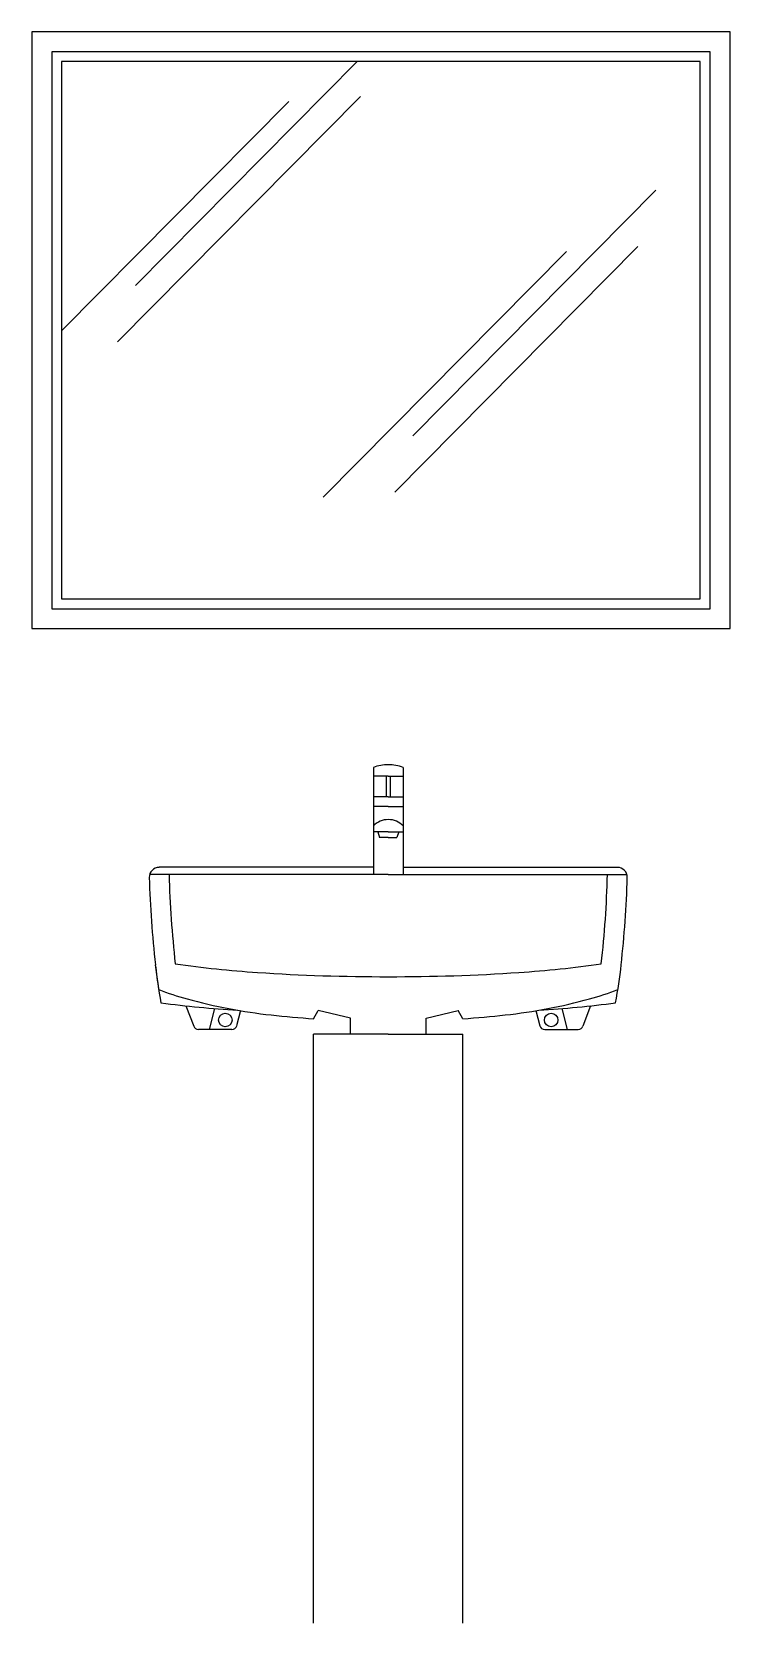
# Model space of a CAD drawing. Header units: inches. Extents: x 242965 to 445791, y 236206 to 423703.
# Drawn here: x 348436 to 349167, y 353001 to 354666 of the extents above; entities that cross this region are included whole.
import ezdxf

# ---------------------------------------------------------------- set-up
doc = ezdxf.new("R2010")
doc.units = ezdxf.units.IN
doc.header["$MEASUREMENT"] = 0
doc.layers.add('9', color=251, linetype='Continuous', lineweight=13)
doc.layers.add('NOITHAT', color=8, linetype='Continuous')

# ---------------------------------------------------------------- blocks, each defined once
blk = doc.blocks.new('A$C603560F3')
at = {"layer": 'NOITHAT'}
for p, q in [((0, 1665.6), (0, 1041)), ((731, 1665.6), (0, 1665.6)), ((731, 1041), (731, 1665.6)), ((20.8, 1644.8), (20.8, 1061.8)), ((710.1, 1644.8), (20.8, 1644.8)), ((31.2, 1634.4), (31.2, 1072.2)), ((699.7, 1634.4), (31.2, 1634.4)), ((340.5, 1634.4), (108.4, 1400)), ((699.7, 1072.2), (699.7, 1634.4)), ((710.1, 1061.8), (710.1, 1644.8)), ((269.1, 1592.7), (31.2, 1352.5)), ((344.1, 1598), (89.7, 1341.1)), ((653.2, 1499.7), (398.8, 1242.8)), ((559.5, 1435.5), (305.1, 1178.6)), ((634.4, 1440.9), (380.1, 1183.9)), ((31.2, 1072.2), (699.7, 1072.2)), ((20.8, 1061.8), (710.1, 1061.8)), ((0, 1041), (731, 1041)), ((357.5, 895.7), (357.5, 783.5)), ((373.1, 886.5), (357.5, 886.5)), ((371, 886.5), (371, 865)), ((373.1, 886.5), (388.7, 886.5)), ((375.2, 886.5), (375.2, 865)), ((388.7, 895.7), (388.7, 783.5)), ((373.1, 865), (357.5, 865)), ((373.1, 854.8), (357.5, 854.8)), ((373.1, 865), (388.7, 865)), ((373.1, 854.8), (388.7, 854.8)), ((373.1, 828.2), (357.5, 828.2)), ((362.1, 828.2), (364, 822.2)), ((373.1, 822.2), (364, 822.2)), ((373.1, 828.2), (388.7, 828.2)), ((373.1, 822.2), (382.2, 822.2)), ((384.1, 828.2), (382.2, 822.2)), ((373.1, 783.5), (123.3, 783.5)), ((357.5, 791.2), (133.3, 791.2)), ((373.1, 783.5), (622.9, 783.5)), ((388.7, 791.2), (612.9, 791.2)), ((161.3, 646.2), (169.4, 624.7)), ((191.3, 643.3), (185.7, 621.4)), ((218.5, 641.2), (214.4, 625.3)), ((295, 632.6), (299.8, 641.3)), ((333.5, 633.3), (299.8, 641.3)), ((333.5, 616.4), (333.5, 633.3)), ((412.6, 633.3), (446.3, 641.3)), ((412.6, 616.4), (412.6, 633.3)), ((451.2, 632.6), (446.3, 641.3)), ((527.7, 641.2), (531.8, 625.3)), ((554.9, 643.3), (560.5, 621.4)), ((584.9, 646.2), (576.7, 624.7)), ((209.4, 621.4), (174.3, 621.4)), ((295, 0), (295, 616.4)), ((373.1, 616.4), (295, 616.4)), ((373.1, 616.4), (451.2, 616.4)), ((451.2, 0), (451.2, 616.4)), ((536.8, 621.4), (571.9, 621.4))]:
    blk.add_line(p, q, dxfattribs=at)
for centre in [(202.5, 631.3), (543.6, 631.3)]:
    blk.add_circle(centre, 7.04, dxfattribs=at)
for centre, radius, start, end in [((373.1, 854.3), 44.2, 90, 110.681), ((373.1, 854.3), 44.2, 69.319, 90), ((373.1, 819.1), 22, 90, 135.2499), ((373.1, 819.1), 22, 44.7501, 90), ((133.3, 780.7), 10.4, 90, 181.6206), ((1220.8, 811.5), 1077.5, 181.4896, 186.4655), ((-474.6, 811.5), 1077.5, 353.5345, 358.5104), ((612.9, 780.7), 10.4, 358.3794, 90), ((1220.8, 811.5), 1098.3, 181.6206, 186.4017), ((-474.6, 811.5), 1098.3, 353.5983, 358.3794), ((713.5, 754.6), 587.9, 186.4017, 190.3143), ((713.5, 754.6), 587.9, 186.4017, 188.9211), ((306.2, 1751.6), 1072.8, 261.6371, 266.266), ((440, 1751.6), 1072.8, 273.734, 278.3629), ((32.7, 754.6), 587.9, 349.6857, 353.5983), ((372.8, 2772.3), 2095.7, 266.266, 270), ((373.4, 2772.3), 2095.7, 269.9919, 270), ((373.4, 2772.3), 2095.7, 270, 273.734), ((230.6, 904.8), 260.5, 247.9424, 254.8441), ((316.2, 1220.8), 587.9, 254.8441, 263.5983), ((430, 1220.8), 587.9, 276.4017, 285.1559), ((515.6, 904.8), 260.5, 285.1559, 292.0576), ((277, 1712.7), 1072.8, 262.3994, 266.704), ((373.1, 1728.1), 1098.3, 263.5983, 265.9237), ((373.1, 1728.1), 1098.3, 274.0763, 276.4017), ((469.1, 1712.7), 1072.8, 273.296, 277.6006), ((174.3, 626.6), 5.2, 200.8305, 270), ((209.4, 626.6), 5.2, 270, 345.644), ((536.8, 626.6), 5.2, 194.356, 270), ((571.9, 626.6), 5.2, 270, 339.1695)]:
    blk.add_arc(centre, radius, start, end, dxfattribs=at)

msp = doc.modelspace()

# ---------------------------------------------------------------- block references
at = {"layer": '9'}
msp.add_blockref('A$C603560F3', (348436.062, 353000.843), dxfattribs=at)

doc.saveas('drawing.dxf')
